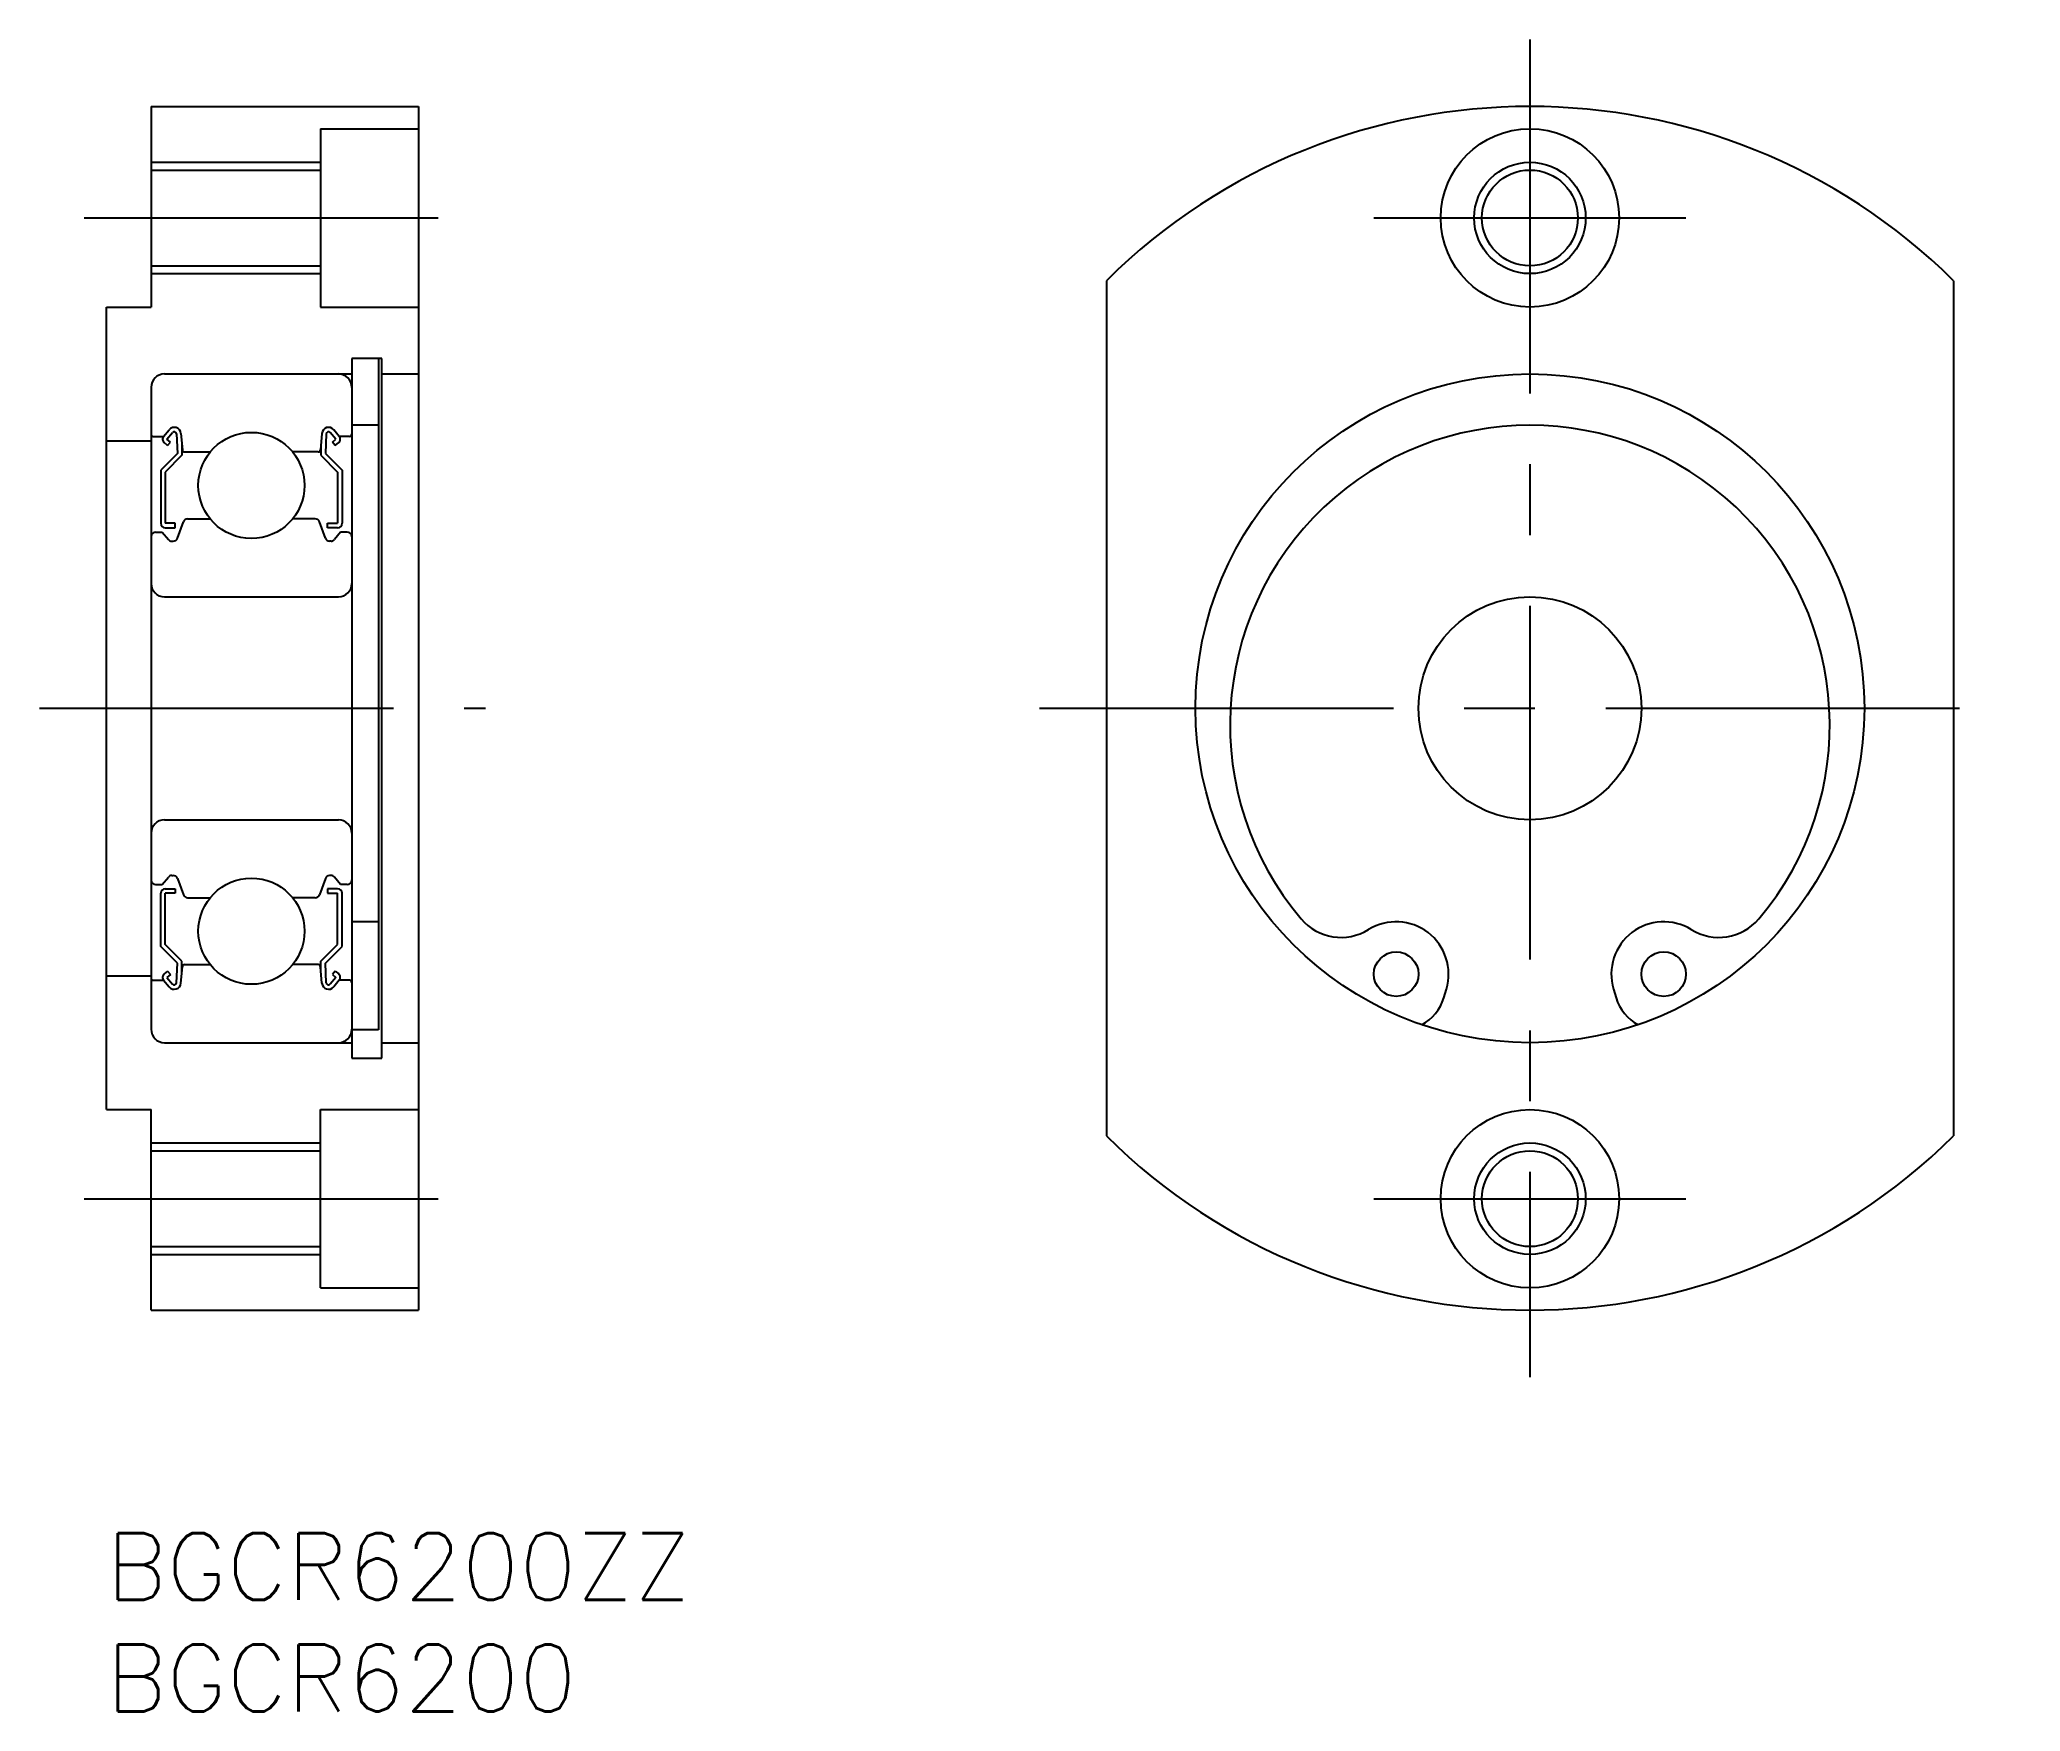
# Model space of a CAD drawing. Extents: x -3 to 85.8, y -8 to 67.
import ezdxf

# ---------------------------------------------------------------- set-up
doc = ezdxf.new("R2010")
doc.units = 0
doc.header["$LTSCALE"] = 0.5
doc.linetypes.add('CENTER', pattern=[50.8, 31.75, -6.35, 6.35, -6.35])
for name, color, linetype in [('MSM_CENTER', 1, 'CENTER'), ('MSM_CONTINUOUS', 7, 'CONTINUOUS'), ('MSM_NARROW', 5, 'CONTINUOUS'), ('MSM_PART_NUMBER', 7, 'CONTINUOUS')]:
    doc.layers.add(name, color=color, linetype=linetype)
doc.styles.get("Standard").update_dxf_attribs({"font": 'txt.shx', "height": 3, "bigfont": 'bigfont.shx'})

# ---------------------------------------------------------------- blocks, each defined once
blk = doc.blocks.new('*U4')
at = {"layer": 'MSM_PART_NUMBER'}
blk.add_text('BGCR6200ZZ', height=3, dxfattribs=at).set_placement((0, -3))
blk = doc.blocks.new('*U5')
at = {"layer": 'MSM_PART_NUMBER'}
blk.add_text('BGCR6200', height=3, dxfattribs=at).set_placement((0, -8))

msp = doc.modelspace()

# ---------------------------------------------------------------- linework, layer by layer
at = {"layer": 'MSM_CENTER'}
for p, q in [((63.849, 67), (63.849, 7)), ((-1, 59), (17, 59)), ((56.849, 59), (70.849, 59)), ((-3, 37), (17, 37)), ((41.849, 37), (85.849, 37)), ((-1, 15), (17, 15)), ((56.849, 15), (70.849, 15))]:
    msp.add_line(p, q, dxfattribs=at)
at = {"layer": 'MSM_CONTINUOUS'}
for p, q in [((2, 64), (14, 64)), ((2, 64), (2, 55)), ((14, 64), (14, 10)), ((9.6, 63), (9.6, 55)), ((9.6, 63), (14, 63)), ((2, 61.15), (9.6, 61.15)), ((2, 56.85), (9.6, 56.85)), ((44.849, 56.183), (44.849, 17.817)), ((82.849, 56.183), (82.849, 17.817)), ((0, 19), (0, 55)), ((0, 55), (2, 55)), ((9.6, 55), (14, 55)), ((11, 52.7), (11, 21.3)), ((12.35, 52.7, -1.3), (11, 52.7, -1.3)), ((12.2, 52.7), (12.2, 22.58)), ((12.35, 21.3, -0.1), (12.35, 52.7, -0.1)), ((2.6, 52), (11, 52)), ((12.35, 52, -1.3), (14, 52, -1.3)), ((2, 51.4), (2, 22.6)), ((0, 49), (2, 49)), ((2.1, 49.2), (2.56, 49.2)), ((2.56, 49.2), (2.81, 49.497)), ((2.738, 48.79), (2.585, 48.918)), ((2.713, 49.071), (2.963, 49.369)), ((2.866, 48.943), (2.713, 49.071)), ((2.738, 48.79), (2.866, 48.943)), ((3.14, 49.31), (3.183, 48.433)), ((3.338, 49.331), (3.403, 48.591)), ((9.662, 49.331), (9.597, 48.591)), ((9.86, 49.31), (9.817, 48.433)), ((10.287, 49.071), (10.037, 49.369)), ((10.134, 48.943), (10.287, 49.071)), ((10.262, 48.79), (10.134, 48.943)), ((10.44, 49.2), (10.19, 49.497)), ((10.262, 48.79), (10.415, 48.918)), ((10.9, 49.2), (10.44, 49.2)), ((12.2, 49.7, -1.3), (11, 49.7, -1.3)), ((3.183, 48.433), (2.433, 47.683)), ((3.383, 48.35), (2.633, 47.6)), ((3.383, 48.82), (3.383, 48.35)), ((3.503, 48.5), (4.651, 48.5)), ((9.497, 48.5), (8.349, 48.5)), ((9.617, 48.82), (9.617, 48.35)), ((9.617, 48.35), (10.367, 47.6)), ((9.817, 48.433), (10.567, 47.683)), ((2.433, 47.683), (2.433, 45.3)), ((2.633, 47.6), (2.633, 45.3)), ((10.367, 47.6), (10.367, 45.3)), ((10.567, 47.683), (10.567, 45.3)), ((3.182, 44.632), (3.45, 45.368)), ((3.638, 45.5), (4.651, 45.5)), ((9.362, 45.5), (8.349, 45.5)), ((9.818, 44.632), (9.55, 45.368)), ((2.2, 44.9), (2.5, 44.9)), ((2.5, 44.9), (2.776, 44.571)), ((3.083, 45.3), (2.633, 45.3)), ((2.633, 45.1), (3.083, 45.1)), ((2.929, 44.5), (2.994, 44.5)), ((3.083, 45.1), (3.083, 45.3)), ((9.917, 45.3), (10.367, 45.3)), ((9.917, 45.1), (9.917, 45.3)), ((10.367, 45.1), (9.917, 45.1)), ((10.071, 44.5), (10.006, 44.5)), ((10.5, 44.9), (10.224, 44.571)), ((10.8, 44.9), (10.5, 44.9)), ((2.6, 42), (10.4, 42)), ((0, 37), (0, 37)), ((2.6, 32), (10.4, 32)), ((2.5, 29.1), (2.776, 29.429)), ((2.929, 29.5), (2.994, 29.5)), ((3.182, 29.368), (3.45, 28.632)), ((9.818, 29.368), (9.55, 28.632)), ((10.071, 29.5), (10.006, 29.5)), ((10.5, 29.1), (10.224, 29.429)), ((2.2, 29.1), (2.5, 29.1)), ((2.433, 26.317), (2.433, 28.7)), ((2.633, 28.9), (3.083, 28.9)), ((2.633, 26.4), (2.633, 28.7)), ((3.083, 28.7), (2.633, 28.7)), ((3.083, 28.9), (3.083, 28.7)), ((3.638, 28.5), (4.651, 28.5)), ((9.362, 28.5), (8.349, 28.5)), ((10.367, 28.9), (9.917, 28.9)), ((9.917, 28.9), (9.917, 28.7)), ((9.917, 28.7), (10.367, 28.7)), ((10.367, 26.4), (10.367, 28.7)), ((10.8, 29.1), (10.5, 29.1)), ((10.567, 26.317), (10.567, 28.7)), ((12.2, 27.424, -1.3), (11, 27.424, -1.3)), ((3.183, 25.567), (2.433, 26.317)), ((3.383, 25.65), (2.633, 26.4)), ((9.617, 25.65), (10.367, 26.4)), ((9.817, 25.567), (10.567, 26.317)), ((0, 25), (2, 25)), ((2.738, 25.21), (2.585, 25.082)), ((2.866, 25.057), (2.713, 24.929)), ((2.713, 24.929), (2.963, 24.631)), ((2.738, 25.21), (2.866, 25.057)), ((3.14, 24.69), (3.183, 25.567)), ((3.338, 24.669), (3.403, 25.409)), ((3.383, 25.18), (3.383, 25.65)), ((3.503, 25.5), (4.651, 25.5)), ((9.497, 25.5), (8.349, 25.5)), ((9.662, 24.669), (9.597, 25.409)), ((9.617, 25.18), (9.617, 25.65)), ((9.86, 24.69), (9.817, 25.567)), ((10.287, 24.929), (10.037, 24.631)), ((10.262, 25.21), (10.134, 25.057)), ((10.134, 25.057), (10.287, 24.929)), ((10.262, 25.21), (10.415, 25.082)), ((2.1, 24.8), (2.56, 24.8)), ((2.56, 24.8), (2.81, 24.503)), ((10.44, 24.8), (10.19, 24.503)), ((10.9, 24.8), (10.44, 24.8)), ((59.984, 24.01), (60.101, 24.404)), ((67.596, 24.404), (67.714, 24.01)), ((12.2, 22.58, -1.3), (11, 22.58, -1.3)), ((2.6, 22), (11, 22)), ((12.35, 22, -1.3), (14, 22, -1.3)), ((11, 21.3, -1.3), (12.35, 21.3, -1.3)), ((0, 19), (2, 19)), ((2, 10), (2, 19)), ((9.6, 11), (9.6, 19)), ((9.6, 19), (14, 19)), ((2, 17.15), (9.6, 17.15)), ((2, 12.85), (9.6, 12.85)), ((9.6, 11), (14, 11)), ((2, 10), (14, 10))]:
    msp.add_line(p, q, dxfattribs=at)
for centre, radius in [((63.849, 59), 4), ((63.849, 59), 2.15), ((63.849, 37), 15), ((6.5, 47), 2.381), ((63.849, 37), 5), ((6.5, 27), 2.381), ((57.849, 25.074), 1), ((69.849, 25.074), 1), ((63.849, 15), 4), ((63.849, 15), 2.15)]:
    msp.add_circle(centre, radius, dxfattribs=at)
for centre, radius, start, end in [((63.849, 37), 27, 45.27509, 134.72491), ((2.6, 51.4), 0.6, 90, 180), ((10.4, 51.4), 0.6, 0, 90), ((2.1, 49.3), 0.1, 180, 270), ((2.713, 49.071), 0.2, 140.00293, 230.08703), ((3.039, 49.305), 0.3, 4.99676, 140.00293), ((3.04, 49.305), 0.1, 2.81982, 140.00215), ((9.961, 49.305), 0.3, 39.99707, 175.00324), ((9.96, 49.305), 0.1, 39.99785, 177.18018), ((10.287, 49.071), 0.2, 309.91297, 39.99707), ((10.9, 49.3), 0.1, 270, 0), ((63.849, 36.25), 13.45, 319.72222, 220.27778), ((3.503, 48.6), 0.1, 184.99676, 269.9995), ((9.497, 48.6), 0.1, 270.0005, 355.00324), ((3.638, 45.3), 0.2, 90, 159.99139), ((9.362, 45.3), 0.2, 20.00861, 90), ((2.2, 44.7), 0.2, 90, 180), ((2.633, 45.3), 0.2, 180, 270), ((2.929, 44.7), 0.2, 219.99503, 270), ((2.994, 44.7), 0.2, 270, 339.99139), ((10.006, 44.7), 0.2, 200.00861, 270), ((10.071, 44.7), 0.2, 270, 320.00497), ((10.367, 45.3), 0.2, 270, 0), ((10.8, 44.7), 0.2, 0, 90), ((2.6, 42.6), 0.6, 180, 270), ((10.4, 42.6), 0.6, 270, 0), ((2.6, 31.4), 0.6, 90, 180), ((10.4, 31.4), 0.6, 0, 90), ((2.929, 29.3), 0.2, 90, 140.00497), ((2.994, 29.3), 0.2, 20.00861, 90), ((10.006, 29.3), 0.2, 90, 159.99139), ((10.071, 29.3), 0.2, 39.99503, 90), ((2.2, 29.3), 0.2, 180, 270), ((2.633, 28.7), 0.2, 90, 180), ((3.638, 28.7), 0.2, 200.00861, 270), ((9.362, 28.7), 0.2, 270, 339.99139), ((10.367, 28.7), 0.2, 0, 90), ((10.8, 29.3), 0.2, 270, 0), ((55.38, 29.074), 2.35, 220.27779, 301.68116), ((72.317, 29.074), 2.35, 238.31884, 319.72222), ((57.849, 25.074), 2.35, 343.43096, 121.68116), ((69.849, 25.074), 2.35, 58.31884, 196.56904), ((2.713, 24.929), 0.2, 129.91297, 219.99707), ((3.503, 25.4), 0.1, 90.0005, 175.00324), ((9.497, 25.4), 0.1, 4.99676, 89.9995), ((10.287, 24.929), 0.2, 320.00293, 50.08703), ((2.1, 24.7), 0.1, 90, 180), ((3.039, 24.695), 0.3, 219.99707, 355.00324), ((3.04, 24.695), 0.1, 219.99785, 357.18018), ((9.961, 24.695), 0.3, 184.99676, 320.00293), ((9.96, 24.695), 0.1, 182.81982, 320.00215), ((10.9, 24.7), 0.1, 0, 90), ((58.067, 24.58), 2, 297.60264, 343.43096), ((69.631, 24.58), 2, 196.56904, 242.39736), ((2.6, 22.6), 0.6, 180, 270), ((10.4, 22.6), 0.6, 270, 0), ((63.849, 37), 27, 225.27509, 314.72491)]:
    msp.add_arc(centre, radius, start, end, dxfattribs=at)
at = {"layer": 'MSM_NARROW'}
for p, q in [((2, 61.5), (9.6, 61.5)), ((2, 56.5), (9.6, 56.5)), ((2, 17.5), (9.6, 17.5)), ((2, 12.5), (9.6, 12.5))]:
    msp.add_line(p, q, dxfattribs=at)
for centre in [(63.849, 59), (63.849, 15)]:
    msp.add_circle(centre, 2.5, dxfattribs=at)

# ---------------------------------------------------------------- block references
at = {"layer": 'MSM_CONTINUOUS'}
for name in ['*U4', '*U5']:
    msp.add_blockref(name, (0, 0), dxfattribs=at)

doc.saveas('drawing.dxf')
